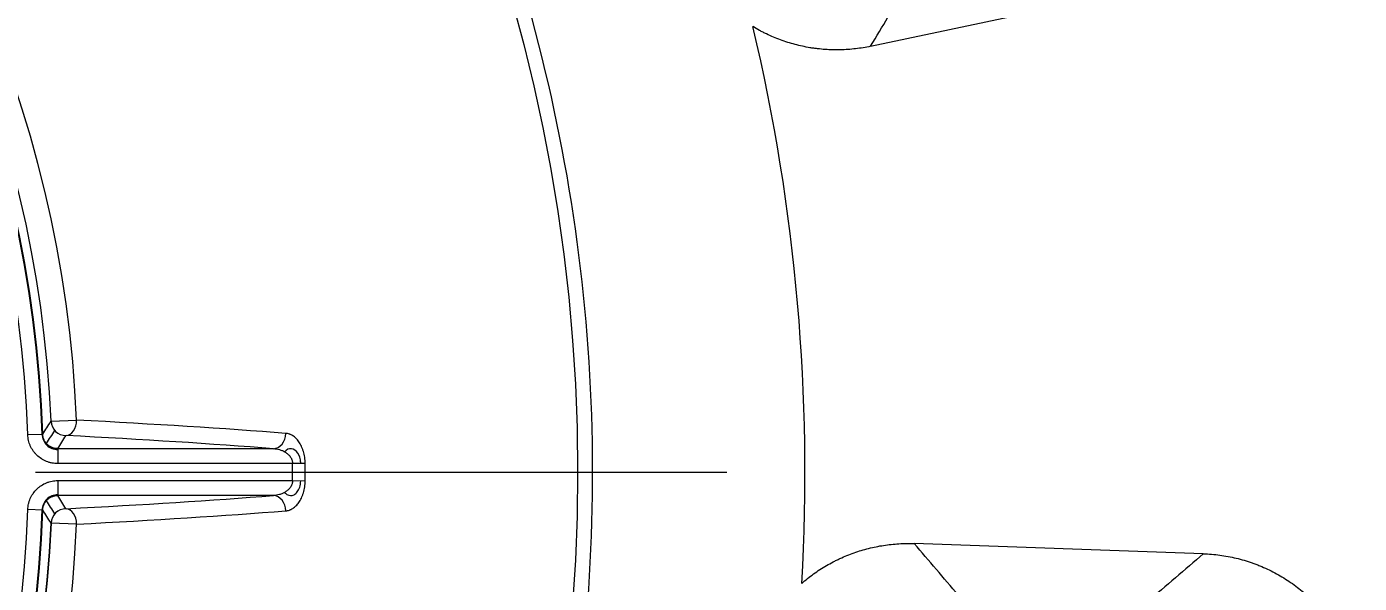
# Model space of a CAD drawing. Header units: millimetres. Extents: x 2234 to 3061, y 2092 to 2676.
# Drawn here: x 2773.61 to 2818.27, y 2311.78 to 2330.45 of the extents above; entities that cross this region are included whole.
import ezdxf

# ---------------------------------------------------------------- set-up
doc = ezdxf.new("R2010")
doc.units = ezdxf.units.MM
doc.linetypes.add('CENTER', pattern=[50.8, 31.75, -6.35, 6.35, -6.35])
for name, color, linetype, true_color in [('1', 7, 'Continuous', 0xffffff), ('20', 7, 'Continuous', 0xffffff), ('21', 7, 'Continuous', 0xffffff)]:
    doc.layers.add(name, color=color, linetype=linetype, true_color=true_color)
doc.layers.add('dim', color=82, linetype='Continuous', lineweight=9)
doc.styles.add('Capful-A', font='')
doc.styles.get('Capful-A').set_extended_font_data('Microsoft YaHei')
doc.dimstyles.new('Capful-A-2.5', dxfattribs={"dimscale": 2.5, "dimtxt": 2.5, "dimasz": 2.5, "dimexe": 1.5, "dimexo": 1, "dimgap": 1.5, "dimtad": 0, "dimdsep": 46, "dimtxsty": 'Capful-A', "dimcen": 0, "dimclrt": 2, "dimazin": 2, "dimtfac": 1, "dimtmove": 0, "dimatfit": 3, "dimfxl": 0, "dimtolj": 1, "dimtzin": 0, "dimarcsym": 0})

# ---------------------------------------------------------------- blocks, each defined once
blk = doc.blocks.new('*D47')
at = {"layer": 'Defpoints', "color": 0, "transparency": 16777216}
for p in [(2738.827, 2319.858), (2730.564, 2311.156)]:
    blk.add_point(p, dxfattribs=at)
at = {"layer": 'dim', "color": 0, "lineweight": -2, "transparency": 16777216}
for p, q in [((2745.713, 2327.109), (2742.27, 2323.484)), ((2730.564, 2311.156), (2738.827, 2319.858)), ((2727.121, 2307.531), (2723.678, 2303.905))]:
    blk.add_line(p, q, dxfattribs=at)
at = {"layer": 'dim', "color": 0, "transparency": 16777216}
for points in [[(2741.666, 2324.058), (2742.874, 2322.91), (2738.827, 2319.858)], [(2726.516, 2308.105), (2727.725, 2306.957), (2730.564, 2311.156)]]:
    blk.add_solid(points, dxfattribs=at)
at = {"layer": 'dim', "color": 2, "transparency": 16777216, "insert": (2760.708, 2342.9), "char_height": 6.25, "attachment_point": 5, "rotation": 46.4805, "style": 'Capful-A', "bg_fill": 3, "box_fill_scale": 1.1, "bg_fill_color": 256, "bg_fill_true_color": 13158600, "bg_fill_transparency": 0}
blk.add_mtext('\\A1;{\\fGulim|b0|i0|c129|p0;∅12}镶针孔', dxfattribs=at)

msp = doc.modelspace()

# ---------------------------------------------------------------- linework, layer by layer
at = {"layer": '1', "color": 1, "linetype": 'CENTER', "lineweight": 18}
msp.add_line((2672.312, 2315.507), (2797.079, 2315.507), dxfattribs=at)
at = {"layer": '20', "color": 7, "linetype": 'Continuous', "lineweight": 18}
for p, q in [((2801.897, 2329.791), (2811.379, 2331.807)), ((2813.044, 2312.771), (2803.357, 2313.109))]:
    msp.add_line(p, q, dxfattribs=at)
msp.add_arc((2734.695, 2315.507), 65, 356.70874, 13.29126, dxfattribs=at)
for points in [[(2801.897, 2329.791), (2802.287, 2330.446), (2802.671, 2331.1), (2803.049, 2331.753)], [(2804.832, 2311.378), (2804.345, 2311.955), (2803.854, 2312.532), (2803.357, 2313.109)], [(2813.044, 2312.771), (2812.425, 2312.233), (2811.8, 2311.695), (2811.167, 2311.157)]]:
    msp.add_open_spline(points, degree=3, dxfattribs=at)
for points, knots in [([(2801.897, 2329.791), (2801.729, 2329.756), (2801.56, 2329.728), (2801.222, 2329.688), (2800.883, 2329.664), (2800.543, 2329.672), (2800.287, 2329.69), (2800.202, 2329.698), (2800.074, 2329.713), (2800.031, 2329.718), (2799.946, 2329.73), (2799.904, 2329.737), (2799.693, 2329.772), (2799.36, 2329.844), (2799.036, 2329.946), (2798.717, 2330.064), (2798.56, 2330.131), (2798.367, 2330.224), (2798.329, 2330.243), (2798.252, 2330.282), (2798.138, 2330.343), (2798.027, 2330.407), (2797.954, 2330.451)], [0, 0, 0, 0, 0.125, 0.125, 0.25, 0.375, 0.375, 0.4375, 0.4375, 0.46875, 0.46875, 0.5, 0.5, 0.625, 0.75, 0.75, 0.875, 0.875, 0.90625, 0.90625, 0.9375, 1, 1, 1, 1]), ([(2799.588, 2311.775), (2799.716, 2311.888), (2799.982, 2312.1), (2800.266, 2312.285), (2800.487, 2312.414), (2800.598, 2312.476), (2800.713, 2312.534), (2800.79, 2312.572), (2800.829, 2312.591), (2801.024, 2312.681), (2801.182, 2312.746), (2801.502, 2312.859), (2801.827, 2312.957), (2802.161, 2313.024), (2802.414, 2313.063), (2802.5, 2313.074), (2802.671, 2313.092), (2802.756, 2313.099), (2803.013, 2313.114), (2803.185, 2313.115), (2803.357, 2313.109)], [0, 0, 0, 0, 0.125, 0.25, 0.25, 0.3125, 0.34375, 0.34375, 0.375, 0.375, 0.5, 0.5, 0.625, 0.75, 0.75, 0.8125, 0.8125, 0.875, 0.875, 1, 1, 1, 1]), ([(2813.044, 2312.771), (2813.231, 2312.765), (2813.416, 2312.749), (2813.782, 2312.699), (2813.964, 2312.665), (2814.322, 2312.579), (2814.5, 2312.527), (2814.72, 2312.451), (2814.763, 2312.435), (2814.851, 2312.401), (2814.894, 2312.384), (2815.024, 2312.331), (2815.109, 2312.294), (2815.36, 2312.176), (2815.686, 2312.002), (2815.992, 2311.795), (2816.214, 2311.628), (2816.287, 2311.57), (2816.394, 2311.48), (2816.429, 2311.45), (2816.499, 2311.388), (2816.534, 2311.357), (2816.704, 2311.198), (2816.961, 2310.932), (2817.188, 2310.642), (2817.348, 2310.415), (2817.399, 2310.338), (2817.473, 2310.22), (2817.497, 2310.18), (2817.545, 2310.1), (2817.568, 2310.059), (2817.682, 2309.855), (2817.763, 2309.688), (2817.908, 2309.349), (2818.036, 2309.002), (2818.128, 2308.643), (2818.174, 2308.415), (2818.182, 2308.369), (2818.198, 2308.277), (2818.221, 2308.138), (2818.238, 2308), (2818.265, 2307.723), (2818.282, 2307.354), (2818.262, 2306.982), (2818.242, 2306.796)], [0, 0, 0, 0, 0.0625, 0.0625, 0.125, 0.125, 0.1875, 0.1875, 0.203125, 0.203125, 0.21875, 0.21875, 0.25, 0.25, 0.3125, 0.375, 0.375, 0.40625, 0.40625, 0.421875, 0.421875, 0.4375, 0.4375, 0.5, 0.5625, 0.5625, 0.59375, 0.59375, 0.609375, 0.609375, 0.625, 0.625, 0.6875, 0.6875, 0.75, 0.8125, 0.8125, 0.828125, 0.828125, 0.84375, 0.875, 0.875, 0.9375, 1, 1, 1, 1])]:
    msp.add_open_spline(points, degree=3, knots=knots, dxfattribs=at)
at = {"layer": '21', "color": 7, "linetype": 'Continuous', "lineweight": 18}
for p, q in [((2774.431, 2317.216), (2775.288, 2317.252)), ((2773.651, 2316.764), (2774.153, 2316.78)), ((2774.654, 2316.294), (2774.654, 2315.792)), ((2774.654, 2316.294), (2781.881, 2316.294)), ((2782.525, 2315.792), (2774.654, 2315.792)), ((2782.947, 2315.794), (2782.525, 2315.792)), ((2774.654, 2315.223), (2774.654, 2314.721)), ((2774.654, 2315.223), (2782.525, 2315.223)), ((2782.525, 2315.223), (2782.947, 2315.22)), ((2781.881, 2314.721), (2774.654, 2314.721)), ((2774.153, 2314.234), (2773.651, 2314.25)), ((2775.288, 2313.762), (2774.431, 2313.799))]:
    msp.add_line(p, q, dxfattribs=at)
msp.add_circle((2734.695, 2315.507), 57.383, dxfattribs=at)
msp.add_circle((2734.695, 2315.507), 57.383, dxfattribs=at)
for radius, start, end in [(40.63, 2.4619, 87.5381), (39.478, 1.8478, 88.1522), (39.461, 1.8478, 88.1522), (39.772, 2.4619, 87.5381), (38.976, 1.8478, 88.1522), (57.886, 350.75015, 19.24985), (65, 356.70874, 13.29126), (47.83, 359.6591, 0.3409), (48.253, 359.6591, 0.3409), (48.253, 359.6591, 0.3409), (38.976, 271.8478, 358.1522), (39.461, 271.8478, 358.1522), (39.478, 271.8478, 358.1522), (39.772, 272.4619, 357.5381), (39.784, 272.4619, 357.5381), (40.63, 272.4619, 357.5381)]:
    msp.add_arc((2734.695, 2315.507), radius, start, end, dxfattribs=at)
for centre, major_axis, ratio, start_param, end_param in [((2774.932, 2317.237), (-0.426, 0.266), 0.998098, 0.6017, 2.127785), ((2774.932, 2317.237), (0.026, 0.502), 0.706413, 3.215602, 4.77981), ((2734.695, 2315.13), (-57.384, 0), 0.052336, 3.734088, 3.926602), ((2734.694, 2362.192), (-0.002, 70.062), 0.745661, 4.001283, 4.00954), ((2734.695, 2361.889), (0, 70.362), 0.745659, 4.007405, 4.01562), ((2734.695, 2314.631), (56.882, 0), 0.052336, 0.592496, 0.785009), ((2781.881, 2316.795), (0.039, 0.501), 0.828413, 3.235167, 4.799375), ((2734.694, 2269.124), (0.001, 70.363), 0.74566, 5.409175, 5.41739), ((2734.695, 2316.383), (-56.882, 0), 0.052336, 2.356584, 2.549097), ((2781.881, 2314.219), (-0.039, 0.501), 0.828413, 4.625403, 6.189611), ((2734.694, 2268.823), (0.002, 70.062), 0.745661, 5.41524, 5.423497), ((2774.932, 2313.777), (0.426, 0.266), 0.998098, 1.013808, 2.539893), ((2774.932, 2313.777), (-0.026, 0.502), 0.706413, 4.644968, 6.209176), ((2734.695, 2315.885), (57.384, 0), 0.052336, 5.498176, 5.69069)]:
    msp.add_ellipse(centre, major_axis=major_axis, ratio=ratio, start_param=start_param, end_param=end_param, dxfattribs=at)
for points in [[(2774.153, 2316.78), (2774.246, 2316.925), (2774.339, 2317.07), (2774.431, 2317.216)], [(2774.431, 2313.799), (2774.339, 2313.944), (2774.246, 2314.089), (2774.153, 2314.234)]]:
    msp.add_open_spline(points, degree=3, dxfattribs=at)
for points, knots in [([(2774.654, 2315.792), (2774.59, 2315.792), (2774.527, 2315.798), (2774.447, 2315.813), (2774.432, 2315.817), (2774.4, 2315.824), (2774.354, 2315.837), (2774.278, 2315.863), (2774.22, 2315.89), (2774.177, 2315.912), (2774.163, 2315.92), (2774.135, 2315.936), (2774.121, 2315.945), (2774.054, 2315.989), (2774.003, 2316.029), (2773.933, 2316.097), (2773.911, 2316.12), (2773.88, 2316.157), (2773.869, 2316.17), (2773.85, 2316.195), (2773.84, 2316.209), (2773.794, 2316.275), (2773.762, 2316.331), (2773.73, 2316.404), (2773.724, 2316.419), (2773.712, 2316.449), (2773.707, 2316.465), (2773.691, 2316.511), (2773.683, 2316.542), (2773.661, 2316.636), (2773.653, 2316.699), (2773.651, 2316.764)], [0, 0, 0, 0, 0.125, 0.125, 0.15625, 0.15625, 0.1875, 0.25, 0.3125, 0.3125, 0.34375, 0.34375, 0.375, 0.375, 0.5, 0.5, 0.5625, 0.5625, 0.59375, 0.59375, 0.625, 0.625, 0.75, 0.75, 0.78125, 0.78125, 0.8125, 0.8125, 0.875, 0.875, 1, 1, 1, 1]), ([(2774.137, 2316.779), (2774.134, 2316.641), (2774.191, 2316.505), (2774.385, 2316.317), (2774.519, 2316.264), (2774.654, 2316.269)], [0, 0, 0, 0, 0.505274, 0.505274, 1, 1, 1, 1]), ([(2774.654, 2316.294), (2774.622, 2316.294), (2774.591, 2316.297), (2774.543, 2316.306), (2774.527, 2316.31), (2774.496, 2316.319), (2774.466, 2316.329), (2774.437, 2316.343), (2774.408, 2316.357), (2774.394, 2316.366), (2774.354, 2316.392), (2774.328, 2316.412), (2774.294, 2316.446), (2774.282, 2316.458), (2774.261, 2316.483), (2774.252, 2316.495), (2774.224, 2316.535), (2774.208, 2316.563), (2774.189, 2316.608), (2774.183, 2316.623), (2774.173, 2316.653), (2774.169, 2316.669), (2774.158, 2316.716), (2774.154, 2316.748), (2774.153, 2316.78)], [0, 0, 0, 0, 0.125, 0.125, 0.1875, 0.1875, 0.25, 0.3125, 0.3125, 0.375, 0.375, 0.5, 0.5, 0.5625, 0.5625, 0.625, 0.625, 0.75, 0.75, 0.8125, 0.8125, 0.875, 0.875, 1, 1, 1, 1]), ([(2782.947, 2315.794), (2782.947, 2315.83), (2782.946, 2315.865), (2782.94, 2315.936), (2782.936, 2315.971), (2782.921, 2316.074), (2782.907, 2316.139), (2782.884, 2316.217), (2782.879, 2316.232), (2782.868, 2316.263), (2782.863, 2316.278), (2782.846, 2316.322), (2782.834, 2316.35), (2782.796, 2316.43), (2782.768, 2316.479), (2782.721, 2316.546), (2782.705, 2316.567), (2782.672, 2316.606), (2782.655, 2316.624), (2782.603, 2316.675), (2782.567, 2316.703), (2782.512, 2316.739), (2782.493, 2316.749), (2782.464, 2316.763), (2782.455, 2316.767), (2782.436, 2316.775), (2782.426, 2316.779), (2782.377, 2316.796), (2782.338, 2316.804), (2782.298, 2316.807)], [0, 0, 0, 0, 0.0625, 0.0625, 0.125, 0.125, 0.25, 0.25, 0.28125, 0.28125, 0.3125, 0.3125, 0.375, 0.375, 0.5, 0.5, 0.5625, 0.5625, 0.625, 0.625, 0.75, 0.75, 0.8125, 0.8125, 0.84375, 0.84375, 0.875, 0.875, 1, 1, 1, 1]), ([(2781.881, 2316.294), (2781.916, 2316.292), (2781.95, 2316.289), (2782.019, 2316.278), (2782.053, 2316.271), (2782.12, 2316.252), (2782.153, 2316.241), (2782.201, 2316.22), (2782.218, 2316.212), (2782.249, 2316.196), (2782.265, 2316.187), (2782.296, 2316.167), (2782.311, 2316.157), (2782.341, 2316.135), (2782.355, 2316.123), (2782.383, 2316.098), (2782.396, 2316.085), (2782.422, 2316.056), (2782.434, 2316.041), (2782.457, 2316.009), (2782.468, 2315.992), (2782.482, 2315.965), (2782.486, 2315.956), (2782.495, 2315.937), (2782.499, 2315.927), (2782.506, 2315.907), (2782.509, 2315.897), (2782.514, 2315.877), (2782.517, 2315.866), (2782.523, 2315.835), (2782.525, 2315.813), (2782.525, 2315.792)], [0, 0, 0, 0, 0.125, 0.125, 0.25, 0.25, 0.375, 0.375, 0.4375, 0.4375, 0.5, 0.5, 0.5625, 0.5625, 0.625, 0.625, 0.6875, 0.6875, 0.75, 0.75, 0.8125, 0.8125, 0.84375, 0.84375, 0.875, 0.875, 0.90625, 0.90625, 0.9375, 0.9375, 1, 1, 1, 1]), ([(2782.798, 2315.793), (2782.798, 2315.816), (2782.797, 2315.839), (2782.788, 2315.933), (2782.77, 2316.001), (2782.697, 2316.176), (2782.622, 2316.25), (2782.465, 2316.309), (2782.381, 2316.295), (2782.291, 2316.224), (2782.274, 2316.208), (2782.258, 2316.19)], [0, 0, 0, 0, 0.054623, 0.054623, 0.227577, 0.227577, 0.573485, 0.573485, 0.919393, 0.919393, 1, 1, 1, 1]), ([(2773.651, 2314.25), (2773.653, 2314.315), (2773.661, 2314.379), (2773.68, 2314.458), (2773.683, 2314.474), (2773.692, 2314.505), (2773.706, 2314.551), (2773.735, 2314.625), (2773.764, 2314.683), (2773.787, 2314.725), (2773.796, 2314.738), (2773.813, 2314.766), (2773.822, 2314.779), (2773.868, 2314.846), (2773.91, 2314.895), (2773.979, 2314.962), (2774.004, 2314.984), (2774.042, 2315.014), (2774.055, 2315.024), (2774.081, 2315.043), (2774.094, 2315.052), (2774.162, 2315.096), (2774.219, 2315.125), (2774.293, 2315.156), (2774.308, 2315.161), (2774.339, 2315.172), (2774.354, 2315.177), (2774.401, 2315.191), (2774.432, 2315.198), (2774.526, 2315.216), (2774.59, 2315.223), (2774.654, 2315.223)], [0, 0, 0, 0, 0.125, 0.125, 0.15625, 0.15625, 0.1875, 0.25, 0.3125, 0.3125, 0.34375, 0.34375, 0.375, 0.375, 0.5, 0.5, 0.5625, 0.5625, 0.59375, 0.59375, 0.625, 0.625, 0.75, 0.75, 0.78125, 0.78125, 0.8125, 0.8125, 0.875, 0.875, 1, 1, 1, 1]), ([(2782.525, 2315.223), (2782.525, 2315.201), (2782.523, 2315.18), (2782.517, 2315.148), (2782.514, 2315.137), (2782.509, 2315.117), (2782.506, 2315.107), (2782.495, 2315.078), (2782.487, 2315.059), (2782.473, 2315.032), (2782.468, 2315.023), (2782.457, 2315.006), (2782.452, 2314.998), (2782.434, 2314.973), (2782.422, 2314.958), (2782.396, 2314.93), (2782.383, 2314.916), (2782.355, 2314.891), (2782.341, 2314.88), (2782.311, 2314.857), (2782.296, 2314.847), (2782.265, 2314.828), (2782.249, 2314.819), (2782.218, 2314.802), (2782.202, 2314.795), (2782.153, 2314.774), (2782.12, 2314.762), (2782.053, 2314.743), (2782.019, 2314.736), (2781.95, 2314.725), (2781.916, 2314.722), (2781.881, 2314.721)], [0, 0, 0, 0, 0.0625, 0.0625, 0.09375, 0.09375, 0.125, 0.125, 0.1875, 0.1875, 0.21875, 0.21875, 0.25, 0.25, 0.3125, 0.3125, 0.375, 0.375, 0.4375, 0.4375, 0.5, 0.5, 0.5625, 0.5625, 0.625, 0.625, 0.75, 0.75, 0.875, 0.875, 1, 1, 1, 1]), ([(2782.258, 2314.824), (2782.283, 2314.796), (2782.309, 2314.773), (2782.413, 2314.711), (2782.497, 2314.708), (2782.612, 2314.77), (2782.649, 2314.801), (2782.715, 2314.886), (2782.743, 2314.94), (2782.784, 2315.066), (2782.796, 2315.138), (2782.798, 2315.213), (2782.798, 2315.217), (2782.798, 2315.221)], [0, 0, 0, 0, 0.124932, 0.124932, 0.471332, 0.471332, 0.644531, 0.644531, 0.817731, 0.817731, 0.990931, 0.990931, 1, 1, 1, 1]), ([(2782.298, 2314.208), (2782.338, 2314.211), (2782.377, 2314.219), (2782.426, 2314.235), (2782.436, 2314.239), (2782.455, 2314.247), (2782.464, 2314.251), (2782.493, 2314.265), (2782.512, 2314.276), (2782.567, 2314.311), (2782.603, 2314.339), (2782.655, 2314.39), (2782.672, 2314.408), (2782.705, 2314.448), (2782.721, 2314.468), (2782.768, 2314.535), (2782.796, 2314.584), (2782.834, 2314.665), (2782.846, 2314.693), (2782.863, 2314.737), (2782.868, 2314.752), (2782.879, 2314.782), (2782.884, 2314.798), (2782.907, 2314.875), (2782.921, 2314.941), (2782.936, 2315.043), (2782.94, 2315.078), (2782.946, 2315.149), (2782.947, 2315.184), (2782.947, 2315.22)], [0, 0, 0, 0, 0.125, 0.125, 0.15625, 0.15625, 0.1875, 0.1875, 0.25, 0.25, 0.375, 0.375, 0.4375, 0.4375, 0.5, 0.5, 0.625, 0.625, 0.6875, 0.6875, 0.71875, 0.71875, 0.75, 0.75, 0.875, 0.875, 0.9375, 0.9375, 1, 1, 1, 1]), ([(2774.653, 2314.746), (2774.518, 2314.75), (2774.385, 2314.697), (2774.191, 2314.509), (2774.134, 2314.373), (2774.137, 2314.235)], [0, 0, 0, 0, 0.494189, 0.494189, 1, 1, 1, 1]), ([(2774.153, 2314.234), (2774.154, 2314.267), (2774.158, 2314.299), (2774.169, 2314.346), (2774.173, 2314.362), (2774.183, 2314.392), (2774.195, 2314.422), (2774.209, 2314.451), (2774.225, 2314.479), (2774.233, 2314.492), (2774.261, 2314.532), (2774.282, 2314.557), (2774.317, 2314.591), (2774.329, 2314.601), (2774.354, 2314.622), (2774.367, 2314.631), (2774.408, 2314.658), (2774.436, 2314.672), (2774.481, 2314.691), (2774.497, 2314.696), (2774.528, 2314.705), (2774.543, 2314.709), (2774.59, 2314.718), (2774.622, 2314.721), (2774.654, 2314.721)], [0, 0, 0, 0, 0.125, 0.125, 0.1875, 0.1875, 0.25, 0.3125, 0.3125, 0.375, 0.375, 0.5, 0.5, 0.5625, 0.5625, 0.625, 0.625, 0.75, 0.75, 0.8125, 0.8125, 0.875, 0.875, 1, 1, 1, 1])]:
    msp.add_open_spline(points, degree=3, knots=knots, dxfattribs=at)

# ---------------------------------------------------------------- next in the draw order: dimensions: what is measured, and where the dimension line sits
at = {"layer": 'dim'}
dim = msp.add_diameter_dim_2p(p1=(2730.564, 2311.156), p2=(2738.827, 2319.858), text='{\\fGulim|b0|i0|c129|p0;<>}镶针孔', dimstyle='Capful-A-2.5', override={"dimasz": 2, "dimexe": 0.49975, "dimexo": 0.49975, "dimgap": 0.49975}, dxfattribs=at)
dim.commit()
dim.dimension.update_dxf_attribs({"geometry": '*D47', "text_midpoint": (2760.708, 2342.9)})

doc.saveas('drawing.dxf')
